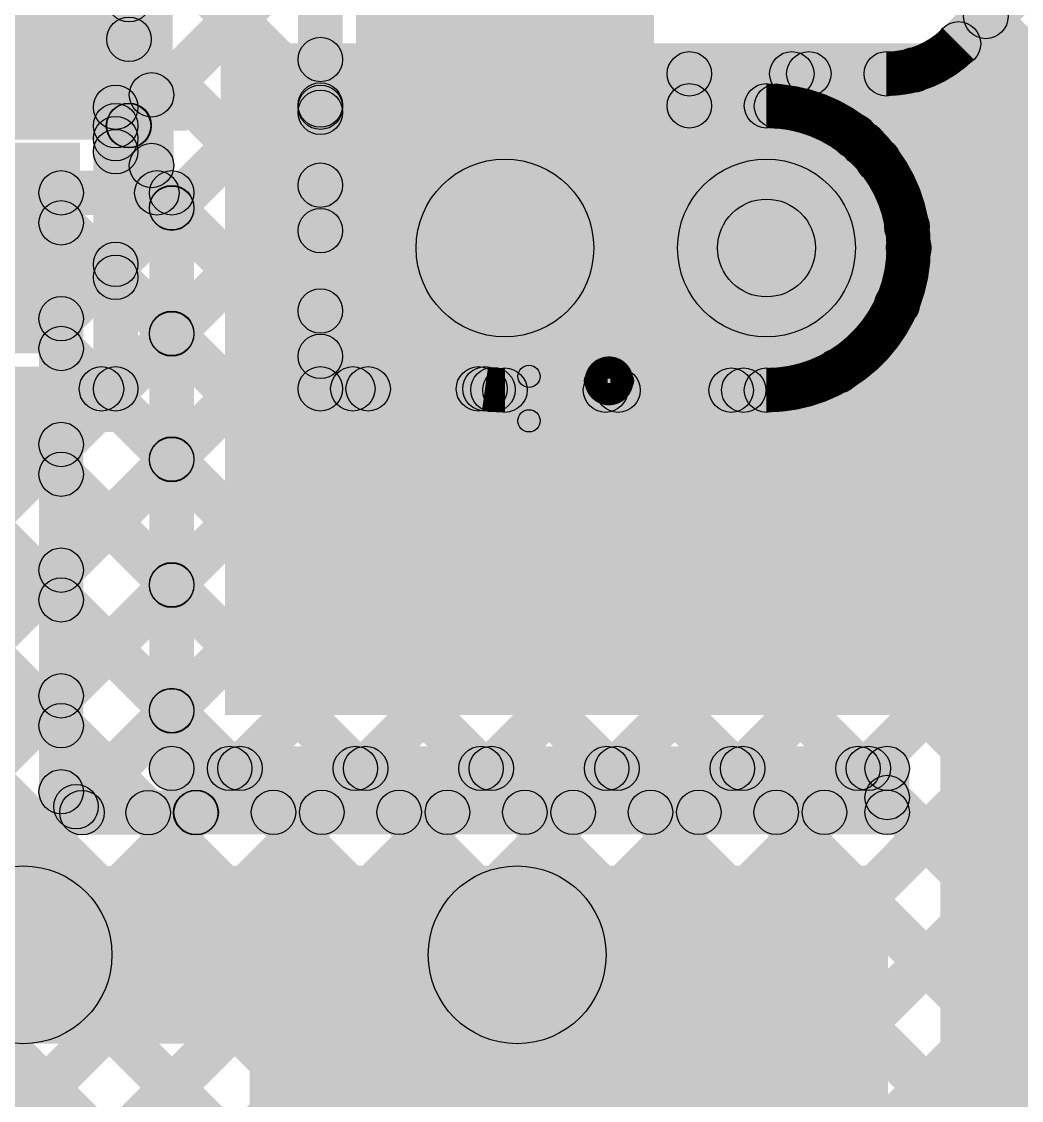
# Model space of a CAD drawing. Header units: millimetres. Extents: x 0.02 to 3.53, y 0 to 2.66.
# Drawn here: x 2.1453 to 2.3704, y 1.6147 to 1.8574 of the extents above; entities that cross this region are included whole.
import ezdxf

# ---------------------------------------------------------------- set-up
doc = ezdxf.new("R2010")
doc.units = ezdxf.units.MM
doc.header["$MEASUREMENT"] = 0
for name, color, linetype in [('BottomLayer', 5, 'Continuous'), ('BottomPaste', 16, 'Continuous'), ('BottomSolder', 6, 'Continuous'), ('TopLayer', 1, 'Continuous'), ('TopOverlay', 2, 'Continuous'), ('TopPaste', 8, 'Continuous'), ('TopSolder', 216, 'Continuous'), ('ViaHoleLayer', 16, 'Continuous')]:
    doc.layers.add(name, color=color, linetype=linetype)

# ---------------------------------------------------------------- blocks, each defined once
blk = doc.blocks.new('WS2812B_M____7')
at = {"layer": 'TopLayer'}
for points in [[(-0.09409, 0.05079), (-0.03504, 0.05079), (-0.03504, 0.01142), (-0.09409, 0.01142)], [(0.03504, 0.05079), (0.09409, 0.05079), (0.09409, 0.01142), (0.03504, 0.01142)], [(-0.09409, -0.01142), (-0.03504, -0.01142), (-0.03504, -0.05079), (-0.09409, -0.05079)], [(0.03504, -0.01142), (0.09409, -0.01142), (0.09409, -0.05079), (0.03504, -0.05079)]]:
    blk.add_hatch(color=1, dxfattribs=at).paths.add_polyline_path(points)
at = {"layer": 'TopOverlay'}
h = blk.add_hatch(color=2, dxfattribs=at)
edge = h.paths.add_edge_path()
edge.add_arc((-0.07, 0.07), 0.0025, 0, 360)
h = blk.add_hatch(color=2, dxfattribs=at)
edge = h.paths.add_edge_path()
edge.add_arc((-0.07, 0.07), 0.0025, 0, 360)
for points in [[(0.07, 0.0725), (0.07, 0.0675), (-0.07, 0.0675), (-0.07, 0.0725)], [(-0.0725, 0.07), (-0.0675, 0.07), (-0.0675, 0.06), (-0.0725, 0.06)], [(0.0675, 0.07), (0.0725, 0.07), (0.0725, 0.06), (0.0675, 0.06)], [(-0.0725, -0.06), (-0.0675, -0.06), (-0.0675, -0.07), (-0.0725, -0.07)], [(0.0675, -0.06), (0.0725, -0.06), (0.0725, -0.07), (0.0675, -0.07)], [(0.07, -0.0675), (0.07, -0.0725), (-0.07, -0.0725), (-0.07, -0.0675)]]:
    blk.add_hatch(color=2, dxfattribs=at).paths.add_polyline_path(points)
h = blk.add_hatch(color=2, dxfattribs=at)
edge = h.paths.add_edge_path()
edge.add_arc((0.07, 0.07), 0.0025, 0, 360)
h = blk.add_hatch(color=2, dxfattribs=at)
edge = h.paths.add_edge_path()
edge.add_arc((0.07, 0.07), 0.0025, 0, 360)
h = blk.add_hatch(color=2, dxfattribs=at)
edge = h.paths.add_edge_path()
edge.add_arc((-0.091, 0.061), 0.0025, 0, 360)
h = blk.add_hatch(color=2, dxfattribs=at)
edge = h.paths.add_edge_path()
edge.add_arc((-0.085, 0.061), 0.0025, 0, 360)
h = blk.add_hatch(color=2, dxfattribs=at)
edge = h.paths.add_edge_path()
edge.add_arc((-0.07, 0.06), 0.0025, 0, 360)
h = blk.add_hatch(color=2, dxfattribs=at)
edge = h.paths.add_edge_path()
edge.add_arc((0.07, 0.06), 0.0025, 0, 360)
h = blk.add_hatch(color=2, dxfattribs=at)
edge = h.paths.add_edge_path()
edge.add_arc((-0.07, -0.06), 0.0025, 0, 360)
h = blk.add_hatch(color=2, dxfattribs=at)
edge = h.paths.add_edge_path()
edge.add_arc((0.07, -0.06), 0.0025, 0, 360)
h = blk.add_hatch(color=2, dxfattribs=at)
edge = h.paths.add_edge_path()
edge.add_arc((-0.07, -0.07), 0.0025, 0, 360)
h = blk.add_hatch(color=2, dxfattribs=at)
edge = h.paths.add_edge_path()
edge.add_arc((-0.07, -0.07), 0.0025, 0, 360)
h = blk.add_hatch(color=2, dxfattribs=at)
edge = h.paths.add_edge_path()
edge.add_arc((0.07, -0.07), 0.0025, 0, 360)
h = blk.add_hatch(color=2, dxfattribs=at)
edge = h.paths.add_edge_path()
edge.add_arc((0.07, -0.07), 0.0025, 0, 360)
at = {"layer": 'TopPaste'}
for points in [[(-0.09409, 0.05079), (-0.03504, 0.05079), (-0.03504, 0.01142), (-0.09409, 0.01142)], [(0.03504, 0.05079), (0.09409, 0.05079), (0.09409, 0.01142), (0.03504, 0.01142)], [(-0.09409, -0.01142), (-0.03504, -0.01142), (-0.03504, -0.05079), (-0.09409, -0.05079)], [(0.03504, -0.01142), (0.09409, -0.01142), (0.09409, -0.05079), (0.03504, -0.05079)]]:
    blk.add_hatch(color=8, dxfattribs=at).paths.add_polyline_path(points)
at = {"layer": 'TopSolder'}
for points in [[(-0.09809, 0.05479), (-0.03104, 0.05479), (-0.03104, 0.00742), (-0.09809, 0.00742)], [(0.03104, 0.05479), (0.09809, 0.05479), (0.09809, 0.00742), (0.03104, 0.00742)], [(-0.09809, -0.00742), (-0.03104, -0.00742), (-0.03104, -0.05479), (-0.09809, -0.05479)], [(0.03104, -0.00742), (0.09809, -0.00742), (0.09809, -0.05479), (0.03104, -0.05479)]]:
    blk.add_hatch(color=216, dxfattribs=at).paths.add_polyline_path(points)
at = {"layer": 'TopOverlay', "const_width": 0.005}
blk.add_lwpolyline([(-0.085, 0.061, 1), (-0.091, 0.061, 1)], format="xyb", close=True, dxfattribs=at)
at = {"layer": 'TopOverlay'}
for centre in [(-0.07, 0.07), (-0.07, 0.07), (0.07, 0.07), (0.07, 0.07), (-0.091, 0.061), (-0.085, 0.061), (-0.07, 0.06), (0.07, 0.06), (-0.07, -0.06), (0.07, -0.06), (-0.07, -0.07), (-0.07, -0.07), (0.07, -0.07), (0.07, -0.07)]:
    blk.add_circle(centre, 0.0025, dxfattribs=at)
blk = doc.blocks.new('CAP_0201_B_20')
at = {"layer": 'BottomLayer'}
for points in [[(-0.01772, 0.00591), (-0.00591, 0.00591), (-0.00591, -0.00591), (-0.01772, -0.00591)], [(0.00591, 0.00591), (0.01772, 0.00591), (0.01772, -0.00591), (0.00591, -0.00591)]]:
    blk.add_hatch(color=5, dxfattribs=at).paths.add_polyline_path(points)
at = {"layer": 'BottomPaste'}
for points in [[(-0.01772, 0.00591), (-0.00591, 0.00591), (-0.00591, -0.00591), (-0.01772, -0.00591)], [(0.00591, 0.00591), (0.01772, 0.00591), (0.01772, -0.00591), (0.00591, -0.00591)]]:
    blk.add_hatch(color=16, dxfattribs=at).paths.add_polyline_path(points)
at = {"layer": 'BottomSolder'}
for points in [[(-0.01988, 0.00807), (-0.00374, 0.00807), (-0.00374, -0.00807), (-0.01988, -0.00807)], [(0.00374, 0.00807), (0.01988, 0.00807), (0.01988, -0.00807), (0.00374, -0.00807)]]:
    blk.add_hatch(color=6, dxfattribs=at).paths.add_polyline_path(points)

msp = doc.modelspace()

# ---------------------------------------------------------------- hatches: boundary and pattern name
at = {"layer": 'BottomLayer'}
for points in [[(2.04466, 1.8309), (2.17931, 1.8309), (2.17931, 1.90019), (2.04466, 1.90019)], [(2.19112, 1.70137), (2.44151, 1.70137), (2.44151, 1.85255), (2.19112, 1.85255)], [(2.17958, 1.82505), (2.16958, 1.82505), (2.16958, 1.84096), (2.17958, 1.84096)], [(2.15424, 1.8139), (2.15424, 1.8239), (2.17912, 1.8239), (2.17912, 1.8139)], [(2.17225, 1.81536), (2.17932, 1.82243), (2.18265, 1.8191), (2.17558, 1.81203)], [(2.15924, 1.68412), (2.14924, 1.68412), (2.14924, 1.8189), (2.15924, 1.8189)], [(2.15778, 1.78703), (2.15071, 1.7941), (2.17558, 1.81897), (2.18265, 1.8119)], [(2.18412, 1.68937), (2.17412, 1.68937), (2.17412, 1.8189), (2.18412, 1.8189)], [(2.15071, 1.80862), (2.15778, 1.81569), (2.18265, 1.79081), (2.17558, 1.78374)], [(2.15778, 1.75875), (2.15071, 1.76582), (2.17558, 1.79069), (2.18265, 1.78362)], [(2.15071, 1.78033), (2.15778, 1.7874), (2.18265, 1.76253), (2.17558, 1.75546)], [(2.35214, 1.22027), (2.69269, 1.22027), (2.69269, 1.78838), (2.35214, 1.78838)], [(2.15778, 1.73046), (2.15071, 1.73753), (2.17558, 1.76241), (2.18265, 1.75533)], [(2.15071, 1.75205), (2.15778, 1.75912), (2.18265, 1.73424), (2.17558, 1.72717)], [(2.15778, 1.70218), (2.15071, 1.70925), (2.17558, 1.73412), (2.18265, 1.72705)], [(2.15071, 1.72376), (2.15778, 1.73083), (2.18265, 1.70596), (2.17558, 1.69889)], [(2.16113, 1.67724), (2.15405, 1.68431), (2.17558, 1.70584), (2.18265, 1.69877)], [(2.15071, 1.69548), (2.15778, 1.70255), (2.17736, 1.68297), (2.17029, 1.6759)], [(2.17912, 1.68437), (2.17912, 1.69437), (2.34014, 1.69437), (2.34014, 1.68437)], [(2.18807, 1.6759), (2.181, 1.68297), (2.19094, 1.69291), (2.19801, 1.68583)], [(2.18864, 1.68583), (2.19571, 1.69291), (2.20557, 1.68305), (2.19849, 1.67598)], [(2.21643, 1.67598), (2.20936, 1.68305), (2.21922, 1.69291), (2.22629, 1.68583)], [(2.21692, 1.68583), (2.22399, 1.69291), (2.23385, 1.68305), (2.22678, 1.67598)], [(2.24472, 1.67598), (2.23765, 1.68305), (2.2475, 1.69291), (2.25458, 1.68583)], [(2.24521, 1.68583), (2.25228, 1.69291), (2.26213, 1.68305), (2.25506, 1.67598)], [(2.273, 1.67598), (2.26593, 1.68305), (2.27579, 1.69291), (2.28286, 1.68583)], [(2.27349, 1.68583), (2.28056, 1.69291), (2.29042, 1.68305), (2.28335, 1.67598)], [(2.30129, 1.67598), (2.29421, 1.68305), (2.30407, 1.69291), (2.31114, 1.68583)], [(2.30177, 1.68583), (2.30884, 1.69291), (2.3187, 1.68305), (2.31163, 1.67598)], [(2.32957, 1.67598), (2.3225, 1.68305), (2.33236, 1.69291), (2.33943, 1.68583)], [(2.33006, 1.68583), (2.33713, 1.69291), (2.34368, 1.68636), (2.33661, 1.67929)], [(2.15071, 1.68058), (2.15778, 1.68765), (2.16247, 1.68297), (2.1554, 1.6759)], [(2.34514, 1.67951), (2.33514, 1.67951), (2.33514, 1.68937), (2.34514, 1.68937)], [(2.1081, 1.65672), (2.13639, 1.68501), (2.15982, 1.66158), (2.13153, 1.63329)], [(2.15893, 1.67443), (2.15893, 1.68443), (2.18463, 1.68443), (2.18463, 1.67443)], [(2.18463, 1.67451), (2.18463, 1.68451), (2.34014, 1.68451), (2.34014, 1.67451)], [(2.14568, 1.62743), (2.14568, 1.66743), (2.25687, 1.66743), (2.25687, 1.62743)], [(2.19663, 1.36987), (2.34033, 1.36987), (2.34033, 1.66751), (2.19663, 1.66751)]]:
    msp.add_hatch(color=5, dxfattribs=at).paths.add_polyline_path(points)
h = msp.add_hatch(color=5, dxfattribs=at)
edge = h.paths.add_edge_path()
edge.add_arc((2.17458, 1.84096), 0.005, 0, 360)
h = msp.add_hatch(color=5, dxfattribs=at)
edge = h.paths.add_edge_path()
edge.add_arc((2.17458, 1.82505), 0.005, 0, 360)
h = msp.add_hatch(color=5, dxfattribs=at)
edge = h.paths.add_edge_path()
edge.add_arc((2.15424, 1.8189), 0.005, 0, 360)
h = msp.add_hatch(color=5, dxfattribs=at)
edge = h.paths.add_edge_path()
edge.add_arc((2.15424, 1.8189), 0.005, 0, 360)
h = msp.add_hatch(color=5, dxfattribs=at)
edge = h.paths.add_edge_path()
edge.add_arc((2.17578, 1.8189), 0.005, 0, 360)
h = msp.add_hatch(color=5, dxfattribs=at)
edge = h.paths.add_edge_path()
edge.add_arc((2.17912, 1.8189), 0.005, 0, 360)
h = msp.add_hatch(color=5, dxfattribs=at)
edge = h.paths.add_edge_path()
edge.add_arc((2.17912, 1.8189), 0.005, 0, 360)
h = msp.add_hatch(color=5, dxfattribs=at)
edge = h.paths.add_edge_path()
edge.add_arc((2.17912, 1.81556), 0.005, 0, 360)
h = msp.add_hatch(color=5, dxfattribs=at)
edge = h.paths.add_edge_path()
edge.add_arc((2.17912, 1.81544), 0.005, 0, 360)
h = msp.add_hatch(color=5, dxfattribs=at)
edge = h.paths.add_edge_path()
edge.add_arc((2.15424, 1.81215), 0.005, 0, 360)
h = msp.add_hatch(color=5, dxfattribs=at)
edge = h.paths.add_edge_path()
edge.add_arc((2.31298, 1.80649), 0.01181, 0, 360)
h = msp.add_hatch(color=5, dxfattribs=at)
edge = h.paths.add_edge_path()
edge.add_arc((2.31298, 1.80649), 0.011, 0, 360)
h = msp.add_hatch(color=5, dxfattribs=at)
edge = h.paths.add_edge_path()
edge.add_arc((2.31298, 1.80649), 0.011, 0, 360)
h = msp.add_hatch(color=5, dxfattribs=at)
edge = h.paths.add_edge_path()
edge.add_arc((2.15424, 1.79057), 0.005, 0, 360)
h = msp.add_hatch(color=5, dxfattribs=at)
edge = h.paths.add_edge_path()
edge.add_arc((2.17912, 1.78728), 0.005, 0, 360)
h = msp.add_hatch(color=5, dxfattribs=at)
edge = h.paths.add_edge_path()
edge.add_arc((2.17912, 1.78715), 0.005, 0, 360)
h = msp.add_hatch(color=5, dxfattribs=at)
edge = h.paths.add_edge_path()
edge.add_arc((2.15424, 1.78387), 0.005, 0, 360)
h = msp.add_hatch(color=5, dxfattribs=at)
edge = h.paths.add_edge_path()
edge.add_arc((2.15424, 1.76228), 0.005, 0, 360)
h = msp.add_hatch(color=5, dxfattribs=at)
edge = h.paths.add_edge_path()
edge.add_arc((2.17912, 1.75899), 0.005, 0, 360)
h = msp.add_hatch(color=5, dxfattribs=at)
edge = h.paths.add_edge_path()
edge.add_arc((2.17912, 1.75887), 0.005, 0, 360)
h = msp.add_hatch(color=5, dxfattribs=at)
edge = h.paths.add_edge_path()
edge.add_arc((2.15424, 1.75558), 0.005, 0, 360)
h = msp.add_hatch(color=5, dxfattribs=at)
edge = h.paths.add_edge_path()
edge.add_arc((2.15424, 1.734), 0.005, 0, 360)
h = msp.add_hatch(color=5, dxfattribs=at)
edge = h.paths.add_edge_path()
edge.add_arc((2.17912, 1.73071), 0.005, 0, 360)
h = msp.add_hatch(color=5, dxfattribs=at)
edge = h.paths.add_edge_path()
edge.add_arc((2.17912, 1.73059), 0.005, 0, 360)
h = msp.add_hatch(color=5, dxfattribs=at)
edge = h.paths.add_edge_path()
edge.add_arc((2.15424, 1.7273), 0.005, 0, 360)
h = msp.add_hatch(color=5, dxfattribs=at)
edge = h.paths.add_edge_path()
edge.add_arc((2.15424, 1.70571), 0.005, 0, 360)
h = msp.add_hatch(color=5, dxfattribs=at)
edge = h.paths.add_edge_path()
edge.add_arc((2.17912, 1.70242), 0.005, 0, 360)
h = msp.add_hatch(color=5, dxfattribs=at)
edge = h.paths.add_edge_path()
edge.add_arc((2.17912, 1.7023), 0.005, 0, 360)
h = msp.add_hatch(color=5, dxfattribs=at)
edge = h.paths.add_edge_path()
edge.add_arc((2.15424, 1.69901), 0.005, 0, 360)
h = msp.add_hatch(color=5, dxfattribs=at)
edge = h.paths.add_edge_path()
edge.add_arc((2.17912, 1.68937), 0.005, 0, 360)
h = msp.add_hatch(color=5, dxfattribs=at)
edge = h.paths.add_edge_path()
edge.add_arc((2.17912, 1.68937), 0.005, 0, 360)
h = msp.add_hatch(color=5, dxfattribs=at)
edge = h.paths.add_edge_path()
edge.add_arc((2.19217, 1.68937), 0.005, 0, 360)
h = msp.add_hatch(color=5, dxfattribs=at)
edge = h.paths.add_edge_path()
edge.add_arc((2.19447, 1.68937), 0.005, 0, 360)
h = msp.add_hatch(color=5, dxfattribs=at)
edge = h.paths.add_edge_path()
edge.add_arc((2.22046, 1.68937), 0.005, 0, 360)
h = msp.add_hatch(color=5, dxfattribs=at)
edge = h.paths.add_edge_path()
edge.add_arc((2.22276, 1.68937), 0.005, 0, 360)
h = msp.add_hatch(color=5, dxfattribs=at)
edge = h.paths.add_edge_path()
edge.add_arc((2.24874, 1.68937), 0.005, 0, 360)
h = msp.add_hatch(color=5, dxfattribs=at)
edge = h.paths.add_edge_path()
edge.add_arc((2.25104, 1.68937), 0.005, 0, 360)
h = msp.add_hatch(color=5, dxfattribs=at)
edge = h.paths.add_edge_path()
edge.add_arc((2.27703, 1.68937), 0.005, 0, 360)
h = msp.add_hatch(color=5, dxfattribs=at)
edge = h.paths.add_edge_path()
edge.add_arc((2.27932, 1.68937), 0.005, 0, 360)
h = msp.add_hatch(color=5, dxfattribs=at)
edge = h.paths.add_edge_path()
edge.add_arc((2.30531, 1.68937), 0.005, 0, 360)
h = msp.add_hatch(color=5, dxfattribs=at)
edge = h.paths.add_edge_path()
edge.add_arc((2.30761, 1.68937), 0.005, 0, 360)
h = msp.add_hatch(color=5, dxfattribs=at)
edge = h.paths.add_edge_path()
edge.add_arc((2.33359, 1.68937), 0.005, 0, 360)
h = msp.add_hatch(color=5, dxfattribs=at)
edge = h.paths.add_edge_path()
edge.add_arc((2.33589, 1.68937), 0.005, 0, 360)
h = msp.add_hatch(color=5, dxfattribs=at)
edge = h.paths.add_edge_path()
edge.add_arc((2.34014, 1.68937), 0.005, 0, 360)
h = msp.add_hatch(color=5, dxfattribs=at)
edge = h.paths.add_edge_path()
edge.add_arc((2.34014, 1.68937), 0.005, 0, 360)
h = msp.add_hatch(color=5, dxfattribs=at)
edge = h.paths.add_edge_path()
edge.add_arc((2.15424, 1.68412), 0.005, 0, 360)
h = msp.add_hatch(color=5, dxfattribs=at)
edge = h.paths.add_edge_path()
edge.add_arc((2.15424, 1.68412), 0.005, 0, 360)
h = msp.add_hatch(color=5, dxfattribs=at)
edge = h.paths.add_edge_path()
edge.add_arc((2.34014, 1.68282), 0.005, 0, 360)
h = msp.add_hatch(color=5, dxfattribs=at)
edge = h.paths.add_edge_path()
edge.add_arc((2.15759, 1.68077), 0.005, 0, 360)
h = msp.add_hatch(color=5, dxfattribs=at)
edge = h.paths.add_edge_path()
edge.add_arc((2.15893, 1.67943), 0.005, 0, 360)
h = msp.add_hatch(color=5, dxfattribs=at)
edge = h.paths.add_edge_path()
edge.add_arc((2.15893, 1.67943), 0.005, 0, 360)
h = msp.add_hatch(color=5, dxfattribs=at)
edge = h.paths.add_edge_path()
edge.add_arc((2.17382, 1.67943), 0.005, 0, 360)
h = msp.add_hatch(color=5, dxfattribs=at)
edge = h.paths.add_edge_path()
edge.add_arc((2.18453, 1.67943), 0.005, 0, 360)
h = msp.add_hatch(color=5, dxfattribs=at)
edge = h.paths.add_edge_path()
edge.add_arc((2.18463, 1.67951), 0.005, 0, 360)
h = msp.add_hatch(color=5, dxfattribs=at)
edge = h.paths.add_edge_path()
edge.add_arc((2.18463, 1.67943), 0.005, 0, 360)
h = msp.add_hatch(color=5, dxfattribs=at)
edge = h.paths.add_edge_path()
edge.add_arc((2.20203, 1.67951), 0.005, 0, 360)
h = msp.add_hatch(color=5, dxfattribs=at)
edge = h.paths.add_edge_path()
edge.add_arc((2.2129, 1.67951), 0.005, 0, 360)
h = msp.add_hatch(color=5, dxfattribs=at)
edge = h.paths.add_edge_path()
edge.add_arc((2.23031, 1.67951), 0.005, 0, 360)
h = msp.add_hatch(color=5, dxfattribs=at)
edge = h.paths.add_edge_path()
edge.add_arc((2.24118, 1.67951), 0.005, 0, 360)
h = msp.add_hatch(color=5, dxfattribs=at)
edge = h.paths.add_edge_path()
edge.add_arc((2.2586, 1.67951), 0.005, 0, 360)
h = msp.add_hatch(color=5, dxfattribs=at)
edge = h.paths.add_edge_path()
edge.add_arc((2.26947, 1.67951), 0.005, 0, 360)
h = msp.add_hatch(color=5, dxfattribs=at)
edge = h.paths.add_edge_path()
edge.add_arc((2.28688, 1.67951), 0.005, 0, 360)
h = msp.add_hatch(color=5, dxfattribs=at)
edge = h.paths.add_edge_path()
edge.add_arc((2.29775, 1.67951), 0.005, 0, 360)
h = msp.add_hatch(color=5, dxfattribs=at)
edge = h.paths.add_edge_path()
edge.add_arc((2.31517, 1.67951), 0.005, 0, 360)
h = msp.add_hatch(color=5, dxfattribs=at)
edge = h.paths.add_edge_path()
edge.add_arc((2.32603, 1.67951), 0.005, 0, 360)
h = msp.add_hatch(color=5, dxfattribs=at)
edge = h.paths.add_edge_path()
edge.add_arc((2.34014, 1.67951), 0.005, 0, 360)
h = msp.add_hatch(color=5, dxfattribs=at)
edge = h.paths.add_edge_path()
edge.add_arc((2.34014, 1.67951), 0.005, 0, 360)
h = msp.add_hatch(color=5, dxfattribs=at)
edge = h.paths.add_edge_path()
edge.add_arc((2.14568, 1.64743), 0.02, 0, 360)
h = msp.add_hatch(color=5, dxfattribs=at)
edge = h.paths.add_edge_path()
edge.add_arc((2.14568, 1.64743), 0.02, 0, 360)
h = msp.add_hatch(color=5, dxfattribs=at)
edge = h.paths.add_edge_path()
edge.add_arc((2.25687, 1.64743), 0.02, 0, 360)
at = {"layer": 'TopLayer'}
for points in [[(2.23831, 1.52815), (2.23124, 1.53522), (3.35546, 2.65944), (3.36253, 2.65237)], [(2.1745, 1.83401), (2.1645, 1.83401), (2.1645, 1.90338), (2.1745, 1.90338)], [(2.21758, 1.83817), (2.20758, 1.83817), (2.20758, 1.90038), (2.21758, 1.90038)], [(2.16597, 1.87821), (2.17304, 1.88528), (2.21612, 1.8422), (2.20905, 1.83513)], [(2.33844, 1.82626), (2.33136, 1.83333), (2.38151, 1.88348), (2.38858, 1.87641)], [(2.35974, 1.84889), (2.35266, 1.85596), (2.38018, 1.88348), (2.38725, 1.87641)], [(2.17304, 1.83057), (2.16597, 1.83764), (2.20905, 1.88072), (2.21612, 1.87365)], [(2.34816, 1.8077), (2.34109, 1.81477), (2.39973, 1.87342), (2.4068, 1.86635)], [(2.35883, 1.85506), (2.3659, 1.86213), (2.4781, 1.74992), (2.47103, 1.74285)], [(2.0972, 1.52846), (2.09013, 1.53554), (2.41008, 1.85549), (2.41715, 1.84841)], [(2.16597, 1.84992), (2.17304, 1.857), (2.21612, 1.81392), (2.20905, 1.80685)], [(2.17004, 1.79929), (2.16297, 1.80636), (2.20905, 1.85244), (2.21612, 1.84537)], [(2.29564, 1.84069), (2.29564, 1.85069), (2.33994, 1.85069), (2.33994, 1.84069)], [(2.34259, 1.84301), (2.34966, 1.85008), (2.51524, 1.6845), (2.50817, 1.67743)], [(2.31876, 1.83487), (2.31169, 1.84194), (2.31897, 1.84923), (2.32604, 1.84216)], [(2.31516, 1.84216), (2.32223, 1.84923), (2.33623, 1.83523), (2.32916, 1.82816)], [(2.30064, 1.83849), (2.29064, 1.83849), (2.29064, 1.84569), (2.30064, 1.84569)], [(2.29564, 1.83349), (2.29564, 1.84349), (2.31298, 1.84349), (2.31298, 1.83349)], [(2.17004, 1.48816), (2.16297, 1.49523), (2.50811, 1.84037), (2.51518, 1.8333)], [(2.1715, 1.83401), (2.1615, 1.83401), (2.1615, 1.83817), (2.1715, 1.83817)], [(2.12549, 1.52846), (2.11842, 1.53554), (2.42044, 1.83755), (2.42751, 1.83048)], [(2.17004, 1.82757), (2.16297, 1.83464), (2.16587, 1.83754), (2.17294, 1.83047)], [(2.21758, 1.7748), (2.20758, 1.7748), (2.20758, 1.83701), (2.21758, 1.83701)], [(2.1715, 1.7748), (2.1615, 1.7748), (2.1615, 1.83401), (2.1715, 1.83401)], [(2.16297, 1.82464), (2.17004, 1.83171), (2.21612, 1.78563), (2.20905, 1.77856)], [(2.33465, 1.82267), (2.34172, 1.82974), (2.59126, 1.5802), (2.58419, 1.57313)], [(2.25411, 1.78649), (2.25411, 1.82649), (2.31298, 1.82649), (2.31298, 1.78649)], [(2.04954, 1.65051), (2.04247, 1.65758), (2.20905, 1.82415), (2.21612, 1.81708)], [(2.15346, 1.52815), (2.14639, 1.53522), (2.43079, 1.81962), (2.43786, 1.81255)], [(2.17004, 1.51645), (2.16297, 1.52352), (2.44938, 1.80993), (2.45645, 1.80286)], [(2.16297, 1.79636), (2.17004, 1.80343), (2.66134, 1.31213), (2.65427, 1.30506)], [(2.3388, 1.79023), (2.34587, 1.7973), (2.58731, 1.55586), (2.58024, 1.54879)], [(2.04954, 1.62222), (2.04247, 1.6293), (2.20905, 1.79587), (2.21612, 1.7888)], [(2.06643, 1.77976), (2.0735, 1.78683), (2.33164, 1.52869), (2.32456, 1.52162)], [(2.04247, 1.77543), (2.04954, 1.7825), (2.29682, 1.53522), (2.28975, 1.52815)], [(2.32548, 1.77526), (2.33255, 1.78233), (2.58336, 1.53153), (2.57628, 1.52446)], [(2.08345, 1.7698), (2.08345, 1.7798), (2.1665, 1.7798), (2.1665, 1.7698)], [(2.21258, 1.7698), (2.21258, 1.7798), (2.24963, 1.7798), (2.24963, 1.7698)], [(2.04954, 1.59394), (2.04247, 1.60101), (2.2198, 1.77834), (2.22687, 1.77127)], [(2.04954, 1.56566), (2.04247, 1.57273), (2.24788, 1.77814), (2.25495, 1.77107)], [(2.04954, 1.53737), (2.04247, 1.54444), (2.27605, 1.77802), (2.28312, 1.77095)], [(2.06891, 1.52846), (2.06184, 1.53553), (2.30434, 1.77802), (2.31141, 1.77095)], [(2.1032, 1.77127), (2.11027, 1.77834), (3.44684, 0.44177), (3.43977, 0.4347)], [(2.13149, 1.77127), (2.13856, 1.77834), (3.44684, 0.47006), (3.43977, 0.46298)], [(2.15977, 1.77127), (2.16684, 1.77834), (2.6985, 1.24668), (2.69143, 1.23961)], [(2.21634, 1.77127), (2.22341, 1.77834), (2.6227, 1.37905), (2.61563, 1.37198)], [(2.24463, 1.77127), (2.2517, 1.77834), (2.59146, 1.43857), (2.58439, 1.4315)], [(2.25411, 1.76949), (2.25411, 1.77949), (2.31298, 1.77949), (2.31298, 1.76949)], [(2.27322, 1.77095), (2.2803, 1.77802), (2.58189, 1.47643), (2.57482, 1.46936)], [(2.30151, 1.77095), (2.30858, 1.77802), (2.58189, 1.50471), (2.57482, 1.49764)], [(2.04247, 1.74715), (2.04954, 1.75422), (2.26854, 1.53522), (2.26147, 1.52815)], [(2.2666, 1.52815), (2.25952, 1.53522), (2.4722, 1.7479), (2.47927, 1.74083)], [(2.29488, 1.52815), (2.28781, 1.53522), (2.48236, 1.72977), (2.48943, 1.7227)], [(2.04247, 1.71886), (2.04954, 1.72593), (2.24026, 1.53522), (2.23318, 1.52815)]]:
    msp.add_hatch(color=1, dxfattribs=at).paths.add_polyline_path(points)
h = msp.add_hatch(color=1, dxfattribs=at)
edge = h.paths.add_edge_path()
edge.add_arc((2.1695, 1.86239), 0.005, 0, 360)
h = msp.add_hatch(color=1, dxfattribs=at)
edge = h.paths.add_edge_path()
edge.add_arc((2.36236, 1.85859), 0.005, 0, 360)
h = msp.add_hatch(color=1, dxfattribs=at)
edge = h.paths.add_edge_path()
edge.add_arc((2.1695, 1.85346), 0.005, 0, 360)
h = msp.add_hatch(color=1, dxfattribs=at)
edge = h.paths.add_edge_path()
edge.add_arc((2.3562, 1.85243), 0.005, 0, 360)
h = msp.add_hatch(color=1, dxfattribs=at)
edge = h.paths.add_edge_path()
edge.add_arc((2.3562, 1.85243), 0.005, 0, 360)
h = msp.add_hatch(color=1, dxfattribs=at)
edge = h.paths.add_edge_path()
edge.add_arc((2.3562, 1.85243), 0.005, 0, 360)
h = msp.add_hatch(color=1, dxfattribs=at)
edge = h.paths.add_edge_path()
edge.add_arc((2.21258, 1.8489), 0.005, 0, 360)
h = msp.add_hatch(color=1, dxfattribs=at)
edge = h.paths.add_edge_path()
edge.add_arc((2.29564, 1.84569), 0.005, 0, 360)
h = msp.add_hatch(color=1, dxfattribs=at)
edge = h.paths.add_edge_path()
edge.add_arc((2.29564, 1.84569), 0.005, 0, 360)
h = msp.add_hatch(color=1, dxfattribs=at)
edge = h.paths.add_edge_path()
edge.add_arc((2.31869, 1.84569), 0.005, 0, 360)
h = msp.add_hatch(color=1, dxfattribs=at)
edge = h.paths.add_edge_path()
edge.add_arc((2.32251, 1.84569), 0.005, 0, 360)
h = msp.add_hatch(color=1, dxfattribs=at)
edge = h.paths.add_edge_path()
edge.add_arc((2.33994, 1.84569), 0.005, 0, 360)
h = msp.add_hatch(color=1, dxfattribs=at)
edge = h.paths.add_edge_path()
edge.add_arc((2.33994, 1.84569), 0.005, 0, 360)
h = msp.add_hatch(color=1, dxfattribs=at)
edge = h.paths.add_edge_path()
edge.add_arc((2.33994, 1.84569), 0.005, 0, 360)
h = msp.add_hatch(color=1, dxfattribs=at)
edge = h.paths.add_edge_path()
edge.add_arc((2.34613, 1.84654), 0.005, 0, 360)
h = msp.add_hatch(color=1, dxfattribs=at)
edge = h.paths.add_edge_path()
edge.add_arc((2.1665, 1.83817), 0.005, 0, 360)
h = msp.add_hatch(color=1, dxfattribs=at)
edge = h.paths.add_edge_path()
edge.add_arc((2.21258, 1.83867), 0.005, 0, 360)
h = msp.add_hatch(color=1, dxfattribs=at)
edge = h.paths.add_edge_path()
edge.add_arc((2.21258, 1.83817), 0.005, 0, 360)
h = msp.add_hatch(color=1, dxfattribs=at)
edge = h.paths.add_edge_path()
edge.add_arc((2.29564, 1.83849), 0.005, 0, 360)
h = msp.add_hatch(color=1, dxfattribs=at)
edge = h.paths.add_edge_path()
edge.add_arc((2.29564, 1.83849), 0.005, 0, 360)
h = msp.add_hatch(color=1, dxfattribs=at)
edge = h.paths.add_edge_path()
edge.add_arc((2.31298, 1.83849), 0.005, 0, 360)
h = msp.add_hatch(color=1, dxfattribs=at)
edge = h.paths.add_edge_path()
edge.add_arc((2.31298, 1.83849), 0.005, 0, 360)
h = msp.add_hatch(color=1, dxfattribs=at)
edge = h.paths.add_edge_path()
edge.add_arc((2.31523, 1.83841), 0.005, 0, 360)
h = msp.add_hatch(color=1, dxfattribs=at)
edge = h.paths.add_edge_path()
edge.add_arc((2.21258, 1.83701), 0.005, 0, 360)
h = msp.add_hatch(color=1, dxfattribs=at)
edge = h.paths.add_edge_path()
edge.add_arc((2.1665, 1.83401), 0.005, 0, 360)
h = msp.add_hatch(color=1, dxfattribs=at)
edge = h.paths.add_edge_path()
edge.add_arc((2.1665, 1.83401), 0.005, 0, 360)
h = msp.add_hatch(color=1, dxfattribs=at)
edge = h.paths.add_edge_path()
edge.add_arc((2.1694, 1.83401), 0.005, 0, 360)
h = msp.add_hatch(color=1, dxfattribs=at)
edge = h.paths.add_edge_path()
edge.add_arc((2.1695, 1.83411), 0.005, 0, 360)
h = msp.add_hatch(color=1, dxfattribs=at)
edge = h.paths.add_edge_path()
edge.add_arc((2.1695, 1.83401), 0.005, 0, 360)
h = msp.add_hatch(color=1, dxfattribs=at)
edge = h.paths.add_edge_path()
edge.add_arc((2.1665, 1.83111), 0.005, 0, 360)
h = msp.add_hatch(color=1, dxfattribs=at)
edge = h.paths.add_edge_path()
edge.add_arc((2.33269, 1.83169), 0.005, 0, 360)
h = msp.add_hatch(color=1, dxfattribs=at)
edge = h.paths.add_edge_path()
edge.add_arc((2.1665, 1.82818), 0.005, 0, 360)
h = msp.add_hatch(color=1, dxfattribs=at)
edge = h.paths.add_edge_path()
edge.add_arc((2.3349, 1.8298), 0.005, 0, 360)
h = msp.add_hatch(color=1, dxfattribs=at)
edge = h.paths.add_edge_path()
edge.add_arc((2.33818, 1.8262), 0.005, 0, 360)
h = msp.add_hatch(color=1, dxfattribs=at)
edge = h.paths.add_edge_path()
edge.add_arc((2.25411, 1.80649), 0.02, 0, 360)
h = msp.add_hatch(color=1, dxfattribs=at)
edge = h.paths.add_edge_path()
edge.add_arc((2.31298, 1.80649), 0.02, 0, 360)
h = msp.add_hatch(color=1, dxfattribs=at)
edge = h.paths.add_edge_path()
edge.add_arc((2.21258, 1.82062), 0.005, 0, 360)
h = msp.add_hatch(color=1, dxfattribs=at)
edge = h.paths.add_edge_path()
edge.add_arc((2.31298, 1.80649), 0.01181, 0, 360)
h = msp.add_hatch(color=1, dxfattribs=at)
edge = h.paths.add_edge_path()
edge.add_arc((2.34462, 1.81124), 0.005, 0, 360)
h = msp.add_hatch(color=1, dxfattribs=at)
edge = h.paths.add_edge_path()
edge.add_arc((2.21258, 1.81038), 0.005, 0, 360)
h = msp.add_hatch(color=1, dxfattribs=at)
edge = h.paths.add_edge_path()
edge.add_arc((2.34498, 1.80649), 0.005, 0, 360)
h = msp.add_hatch(color=1, dxfattribs=at)
edge = h.paths.add_edge_path()
edge.add_arc((2.34498, 1.80649), 0.005, 0, 360)
h = msp.add_hatch(color=1, dxfattribs=at)
edge = h.paths.add_edge_path()
edge.add_arc((2.1665, 1.80282), 0.005, 0, 360)
h = msp.add_hatch(color=1, dxfattribs=at)
edge = h.paths.add_edge_path()
edge.add_arc((2.1665, 1.79989), 0.005, 0, 360)
h = msp.add_hatch(color=1, dxfattribs=at)
edge = h.paths.add_edge_path()
edge.add_arc((2.21258, 1.79233), 0.005, 0, 360)
h = msp.add_hatch(color=1, dxfattribs=at)
edge = h.paths.add_edge_path()
edge.add_arc((2.34234, 1.79376), 0.005, 0, 360)
h = msp.add_hatch(color=1, dxfattribs=at)
edge = h.paths.add_edge_path()
edge.add_arc((2.21258, 1.7821), 0.005, 0, 360)
h = msp.add_hatch(color=1, dxfattribs=at)
edge = h.paths.add_edge_path()
edge.add_arc((2.32902, 1.7788), 0.005, 0, 360)
h = msp.add_hatch(color=1, dxfattribs=at)
edge = h.paths.add_edge_path()
edge.add_arc((2.16331, 1.7748), 0.005, 0, 360)
h = msp.add_hatch(color=1, dxfattribs=at)
edge = h.paths.add_edge_path()
edge.add_arc((2.1665, 1.7748), 0.005, 0, 360)
h = msp.add_hatch(color=1, dxfattribs=at)
edge = h.paths.add_edge_path()
edge.add_arc((2.1665, 1.7748), 0.005, 0, 360)
h = msp.add_hatch(color=1, dxfattribs=at)
edge = h.paths.add_edge_path()
edge.add_arc((2.21258, 1.7748), 0.005, 0, 360)
h = msp.add_hatch(color=1, dxfattribs=at)
edge = h.paths.add_edge_path()
edge.add_arc((2.21258, 1.7748), 0.005, 0, 360)
h = msp.add_hatch(color=1, dxfattribs=at)
edge = h.paths.add_edge_path()
edge.add_arc((2.21988, 1.7748), 0.005, 0, 360)
h = msp.add_hatch(color=1, dxfattribs=at)
edge = h.paths.add_edge_path()
edge.add_arc((2.22334, 1.7748), 0.005, 0, 360)
h = msp.add_hatch(color=1, dxfattribs=at)
edge = h.paths.add_edge_path()
edge.add_arc((2.24816, 1.7748), 0.005, 0, 360)
h = msp.add_hatch(color=1, dxfattribs=at)
edge = h.paths.add_edge_path()
edge.add_arc((2.24963, 1.7748), 0.005, 0, 360)
h = msp.add_hatch(color=1, dxfattribs=at)
edge = h.paths.add_edge_path()
edge.add_arc((2.24963, 1.7748), 0.005, 0, 360)
h = msp.add_hatch(color=1, dxfattribs=at)
edge = h.paths.add_edge_path()
edge.add_arc((2.25142, 1.7746), 0.005, 0, 360)
h = msp.add_hatch(color=1, dxfattribs=at)
edge = h.paths.add_edge_path()
edge.add_arc((2.25411, 1.77449), 0.005, 0, 360)
h = msp.add_hatch(color=1, dxfattribs=at)
edge = h.paths.add_edge_path()
edge.add_arc((2.25411, 1.77449), 0.005, 0, 360)
h = msp.add_hatch(color=1, dxfattribs=at)
edge = h.paths.add_edge_path()
edge.add_arc((2.27676, 1.77449), 0.005, 0, 360)
h = msp.add_hatch(color=1, dxfattribs=at)
edge = h.paths.add_edge_path()
edge.add_arc((2.27959, 1.77449), 0.005, 0, 360)
h = msp.add_hatch(color=1, dxfattribs=at)
edge = h.paths.add_edge_path()
edge.add_arc((2.30504, 1.77449), 0.005, 0, 360)
h = msp.add_hatch(color=1, dxfattribs=at)
edge = h.paths.add_edge_path()
edge.add_arc((2.30787, 1.77449), 0.005, 0, 360)
h = msp.add_hatch(color=1, dxfattribs=at)
edge = h.paths.add_edge_path()
edge.add_arc((2.31298, 1.77449), 0.005, 0, 360)
h = msp.add_hatch(color=1, dxfattribs=at)
edge = h.paths.add_edge_path()
edge.add_arc((2.31298, 1.77449), 0.005, 0, 360)
at = {"layer": 'ViaHoleLayer'}
h = msp.add_hatch(color=16, dxfattribs=at)
edge = h.paths.add_edge_path()
edge.add_arc((2.31298, 1.80649), 0.00591, 0, 360)

# ---------------------------------------------------------------- linework, layer by layer
at = {"layer": 'BottomLayer'}
for centre, radius in [((2.17458, 1.84096), 0.005), ((2.17458, 1.82505), 0.005), ((2.15424, 1.8189), 0.005), ((2.15424, 1.8189), 0.005), ((2.17578, 1.8189), 0.005), ((2.17912, 1.8189), 0.005), ((2.17912, 1.8189), 0.005), ((2.17912, 1.81556), 0.005), ((2.17912, 1.81544), 0.005), ((2.15424, 1.81215), 0.005), ((2.31298, 1.80649), 0.011), ((2.31298, 1.80649), 0.011), ((2.15424, 1.79057), 0.005), ((2.17912, 1.78728), 0.005), ((2.17912, 1.78715), 0.005), ((2.15424, 1.78387), 0.005), ((2.15424, 1.76228), 0.005), ((2.17912, 1.75899), 0.005), ((2.17912, 1.75887), 0.005), ((2.15424, 1.75558), 0.005), ((2.15424, 1.734), 0.005), ((2.17912, 1.73071), 0.005), ((2.17912, 1.73059), 0.005), ((2.15424, 1.7273), 0.005), ((2.15424, 1.70571), 0.005), ((2.17912, 1.70242), 0.005), ((2.17912, 1.7023), 0.005), ((2.15424, 1.69901), 0.005), ((2.17912, 1.68937), 0.005), ((2.17912, 1.68937), 0.005), ((2.19217, 1.68937), 0.005), ((2.19447, 1.68937), 0.005), ((2.22046, 1.68937), 0.005), ((2.22276, 1.68937), 0.005), ((2.24874, 1.68937), 0.005), ((2.25104, 1.68937), 0.005), ((2.27703, 1.68937), 0.005), ((2.27932, 1.68937), 0.005), ((2.30531, 1.68937), 0.005), ((2.30761, 1.68937), 0.005), ((2.33359, 1.68937), 0.005), ((2.33589, 1.68937), 0.005), ((2.34014, 1.68937), 0.005), ((2.34014, 1.68937), 0.005), ((2.15424, 1.68412), 0.005), ((2.15424, 1.68412), 0.005), ((2.34014, 1.68282), 0.005), ((2.15759, 1.68077), 0.005), ((2.15893, 1.67943), 0.005), ((2.15893, 1.67943), 0.005), ((2.17382, 1.67943), 0.005), ((2.18453, 1.67943), 0.005), ((2.18463, 1.67951), 0.005), ((2.18463, 1.67943), 0.005), ((2.20203, 1.67951), 0.005), ((2.2129, 1.67951), 0.005), ((2.23031, 1.67951), 0.005), ((2.24118, 1.67951), 0.005), ((2.2586, 1.67951), 0.005), ((2.26947, 1.67951), 0.005), ((2.28688, 1.67951), 0.005), ((2.29775, 1.67951), 0.005), ((2.31517, 1.67951), 0.005), ((2.32603, 1.67951), 0.005), ((2.34014, 1.67951), 0.005), ((2.34014, 1.67951), 0.005), ((2.14568, 1.64743), 0.02), ((2.14568, 1.64743), 0.02), ((2.25687, 1.64743), 0.02)]:
    msp.add_circle(centre, radius, dxfattribs=at)
at = {"layer": 'TopLayer', "const_width": 0.01}
for points in [[(2.3562, 1.85243, -0.198912), (2.33994, 1.84569)], [(2.3562, 1.85243, -0.198912), (2.33994, 1.84569)], [(2.31298, 1.83849, -0.414214), (2.34498, 1.80649)], [(2.34498, 1.80649, -0.414214), (2.31298, 1.77449)], [(2.25411, 1.77449, -0.035116), (2.24963, 1.7748)]]:
    msp.add_lwpolyline(points, format="xyb", dxfattribs=at)
at = {"layer": 'TopLayer'}
for centre, radius in [((2.1695, 1.86239), 0.005), ((2.36236, 1.85859), 0.005), ((2.1695, 1.85346), 0.005), ((2.3562, 1.85243), 0.005), ((2.3562, 1.85243), 0.005), ((2.3562, 1.85243), 0.005), ((2.21258, 1.8489), 0.005), ((2.29564, 1.84569), 0.005), ((2.29564, 1.84569), 0.005), ((2.31869, 1.84569), 0.005), ((2.32251, 1.84569), 0.005), ((2.33994, 1.84569), 0.005), ((2.33994, 1.84569), 0.005), ((2.33994, 1.84569), 0.005), ((2.34613, 1.84654), 0.005), ((2.1665, 1.83817), 0.005), ((2.21258, 1.83867), 0.005), ((2.21258, 1.83817), 0.005), ((2.29564, 1.83849), 0.005), ((2.29564, 1.83849), 0.005), ((2.31298, 1.83849), 0.005), ((2.31298, 1.83849), 0.005), ((2.31523, 1.83841), 0.005), ((2.21258, 1.83701), 0.005), ((2.1665, 1.83401), 0.005), ((2.1665, 1.83401), 0.005), ((2.1694, 1.83401), 0.005), ((2.1695, 1.83411), 0.005), ((2.1695, 1.83401), 0.005), ((2.1665, 1.83111), 0.005), ((2.33269, 1.83169), 0.005), ((2.1665, 1.82818), 0.005), ((2.3349, 1.8298), 0.005), ((2.33818, 1.8262), 0.005), ((2.25411, 1.80649), 0.02), ((2.31298, 1.80649), 0.02), ((2.21258, 1.82062), 0.005), ((2.34462, 1.81124), 0.005), ((2.21258, 1.81038), 0.005), ((2.34498, 1.80649), 0.005), ((2.34498, 1.80649), 0.005), ((2.1665, 1.80282), 0.005), ((2.1665, 1.79989), 0.005), ((2.21258, 1.79233), 0.005), ((2.34234, 1.79376), 0.005), ((2.21258, 1.7821), 0.005), ((2.32902, 1.7788), 0.005), ((2.16331, 1.7748), 0.005), ((2.1665, 1.7748), 0.005), ((2.1665, 1.7748), 0.005), ((2.21258, 1.7748), 0.005), ((2.21258, 1.7748), 0.005), ((2.21988, 1.7748), 0.005), ((2.22334, 1.7748), 0.005), ((2.24816, 1.7748), 0.005), ((2.24963, 1.7748), 0.005), ((2.24963, 1.7748), 0.005), ((2.25142, 1.7746), 0.005), ((2.25411, 1.77449), 0.005), ((2.25411, 1.77449), 0.005), ((2.27676, 1.77449), 0.005), ((2.27959, 1.77449), 0.005), ((2.30504, 1.77449), 0.005), ((2.30787, 1.77449), 0.005), ((2.31298, 1.77449), 0.005), ((2.31298, 1.77449), 0.005)]:
    msp.add_circle(centre, radius, dxfattribs=at)

# ---------------------------------------------------------------- block references
at = {"rotation": 180}
for name, p in [('WS2812B_M____7', (2.18954, 1.83759)), ('CAP_0201_B_20', (2.18639, 1.84096))]:
    msp.add_blockref(name, p, dxfattribs=at)

doc.saveas('drawing.dxf')
